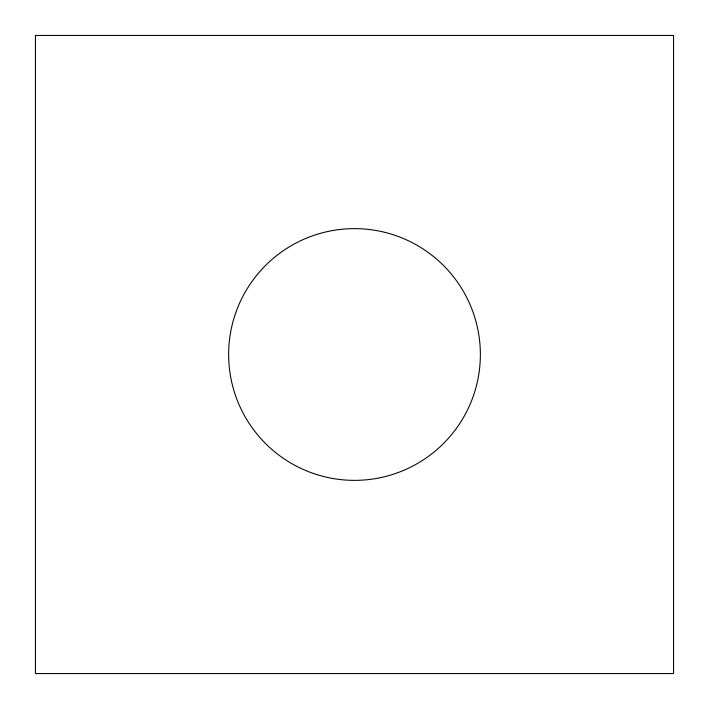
<?xml version="1.0" encoding="UTF-8"?>
<svg xmlns="http://www.w3.org/2000/svg" width="709" height="709" viewBox="0 0 709 709"><rect width="100%" height="100%" fill="white"/><g stroke="black" fill="none" stroke-linecap="round" stroke-linejoin="round"><path stroke-width="1.06" d="M673.55 35.45L35.45 35.45L35.45 673.55L673.55 673.55L673.55 35.45M291.567 463.5A125.865 125.865 0 0 0 480.365 354.5A125.865 125.865 0 0 0 291.567 245.5A125.865 125.865 0 0 0 291.567 463.5"/></g></svg>
